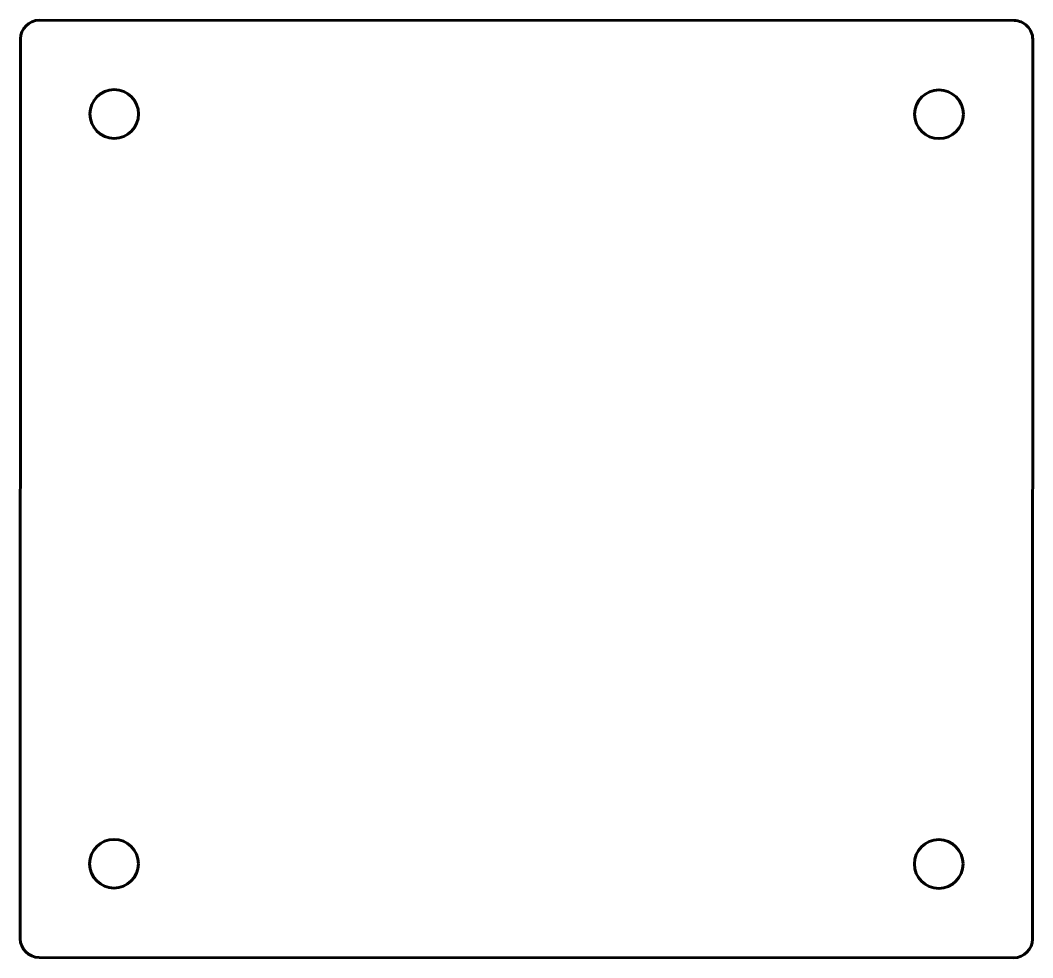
# Model space of a CAD drawing. Header units: millimetres. Extents: x -99 to 171, y -107 to 143.
import ezdxf

# ---------------------------------------------------------------- set-up
doc = ezdxf.new("R2010")
doc.units = ezdxf.units.MM
doc.linetypes.add('K5LT_BASIC', pattern=[0])
doc.layers.add('Системный слой', color=7, linetype='Continuous')

msp = doc.modelspace()

# ---------------------------------------------------------------- linework, layer by layer
at = {"layer": 'Системный слой', "color": 5, "linetype": 'K5LT_BASIC', "lineweight": 60, "true_color": 0x0000ff}
for p, q in [((-93.5, 143.36), (166.5, 143.28)), ((-98.57, -101.64), (-98.5, 138.36)), ((171.5, 138.28), (171.43, -101.72)), ((166.43, -106.72), (-93.57, -106.64))]:
    msp.add_line(p, q, dxfattribs=at)
for centre in [(-73.51, 118.35), (146.49, 118.29), (-73.57, -81.65), (146.43, -81.71)]:
    msp.add_circle(centre, 6.5, dxfattribs=at)
for centre, start, end in [((-93.5, 138.36), 89.9829, 179.9829), ((166.5, 138.28), 359.9829, 89.9829), ((-93.57, -101.64), 179.9829, 269.9829), ((166.43, -101.72), 269.9829, 359.9829)]:
    msp.add_arc(centre, 5, start, end, dxfattribs=at)

doc.saveas('drawing.dxf')
